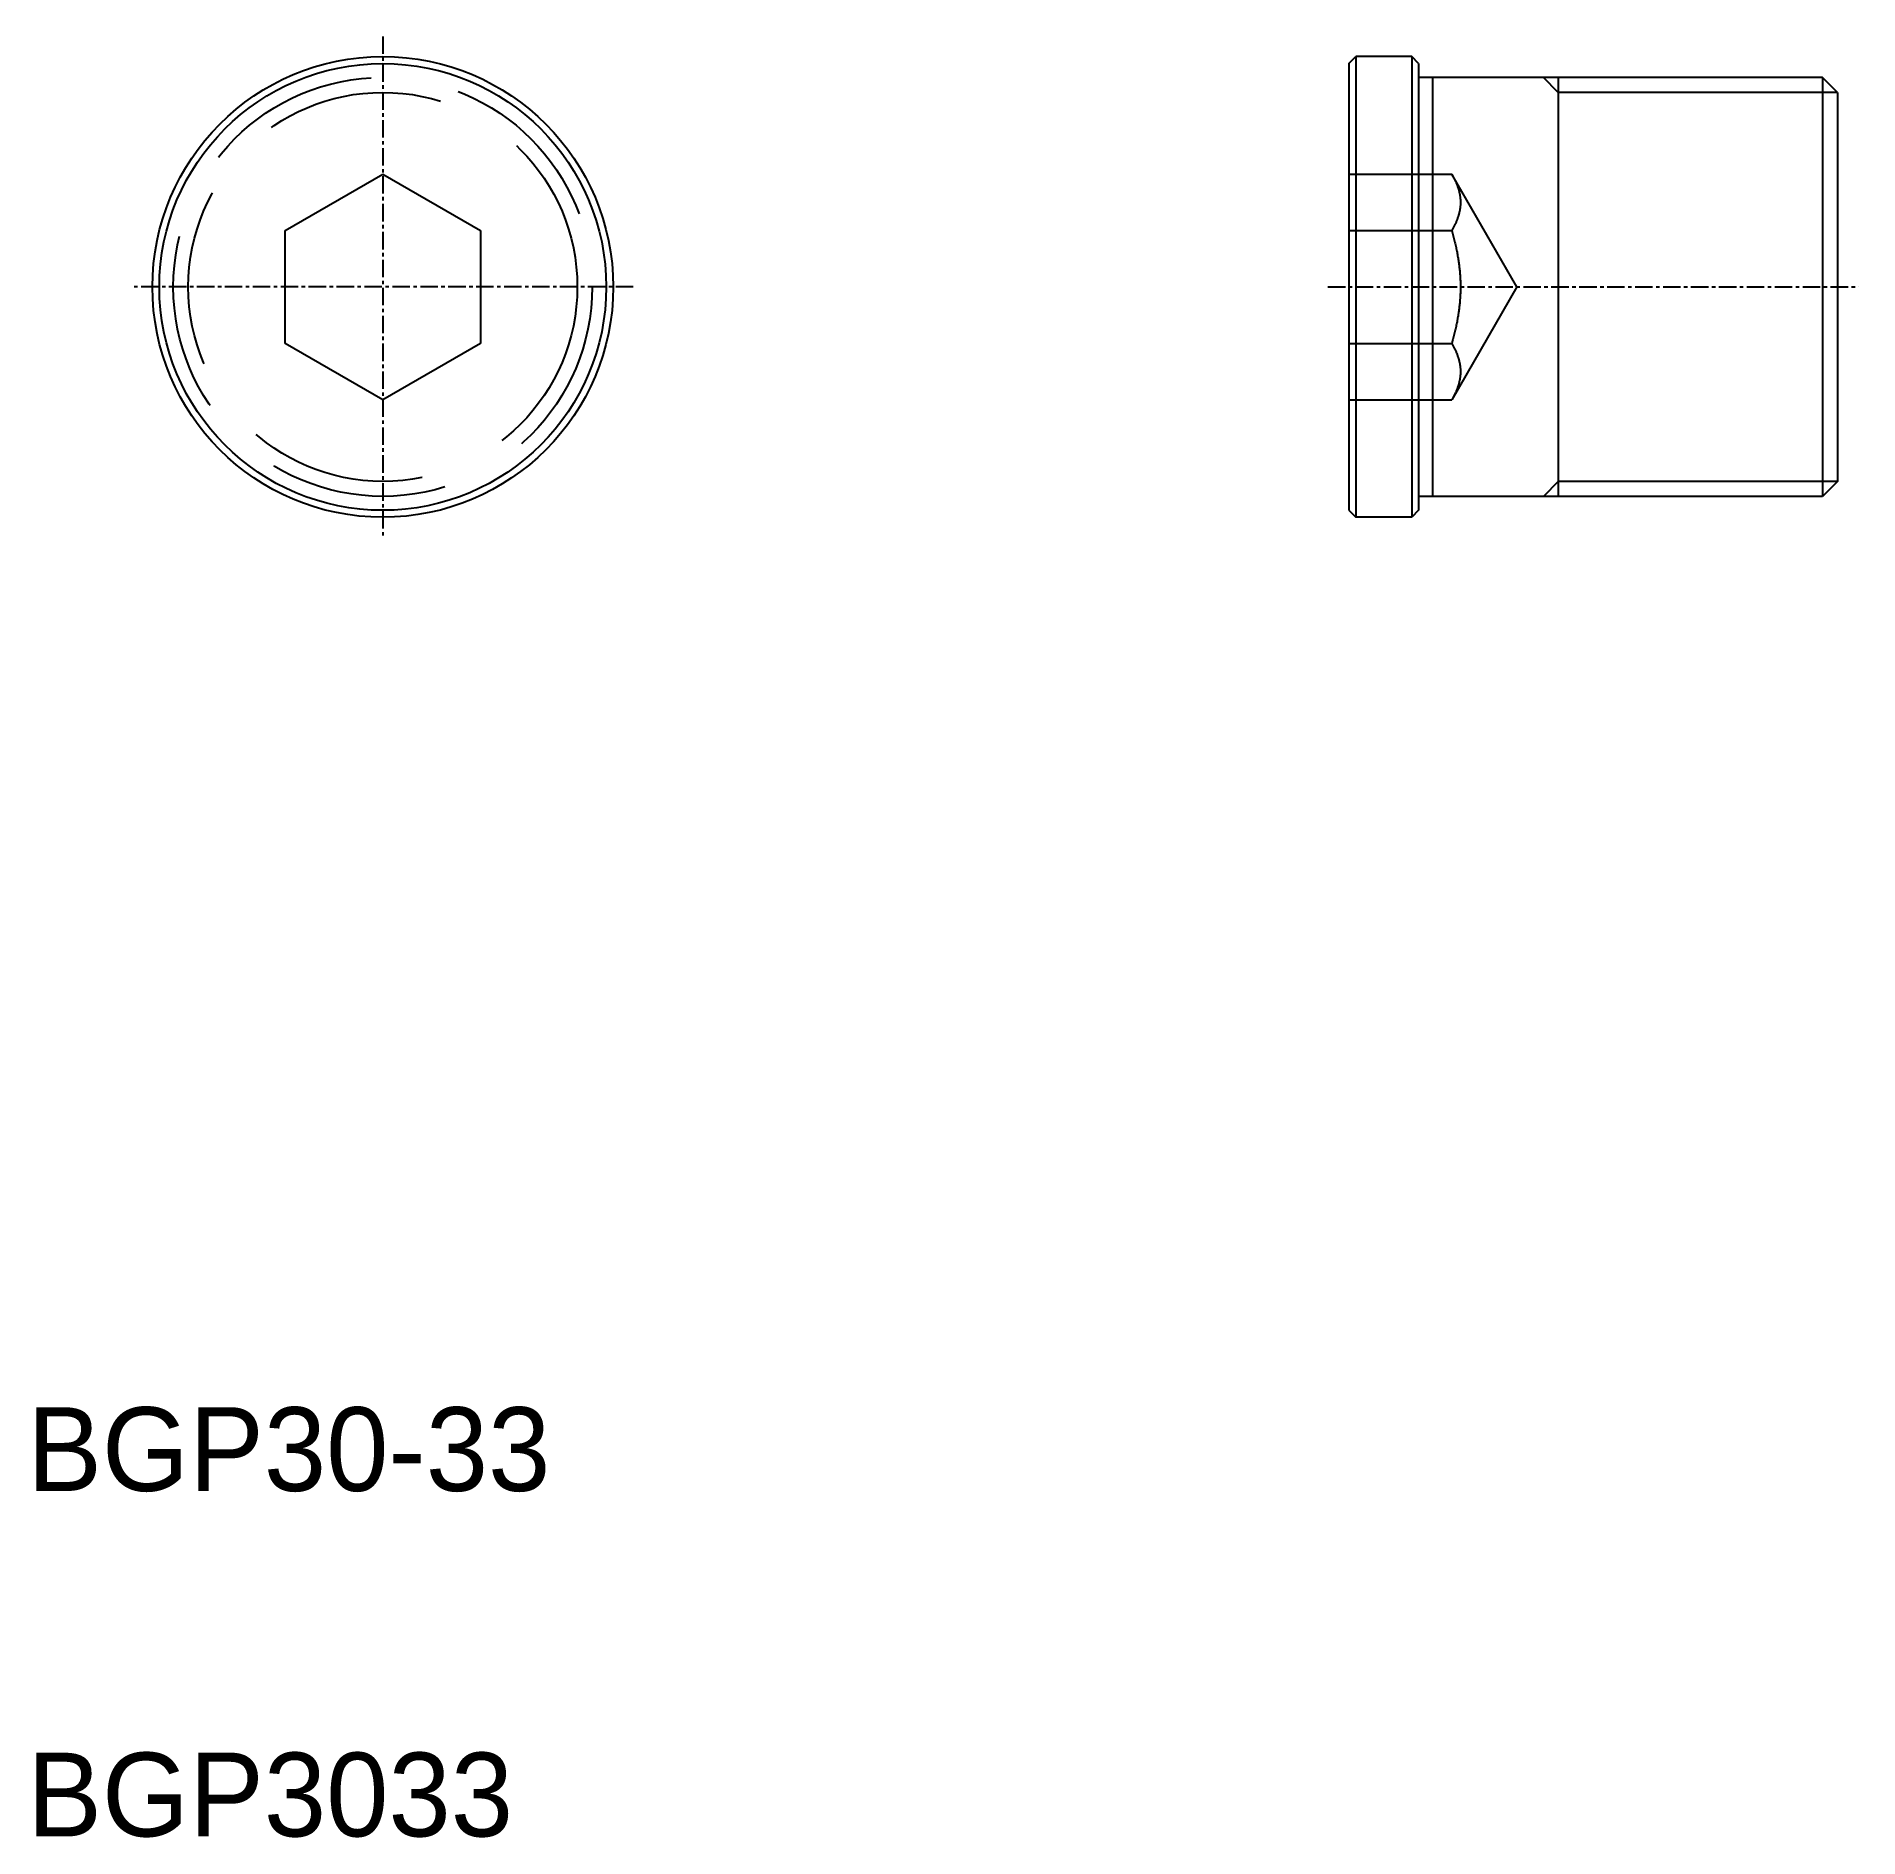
# Model space of a CAD drawing. Extents: x 148 to 278, y 18 to 147.
import ezdxf

# ---------------------------------------------------------------- set-up
doc = ezdxf.new("R2010")
doc.units = 0
doc.linetypes.add('CENTER', pattern=[2, 1.25, -0.25, 0.25, -0.25])
doc.linetypes.add('DASHED', pattern=[19.05, 12.7, -6.35])
doc.layers.get('0').update_dxf_attribs({"linetype": 'CONTINUOUS'})
doc.layers.add('CENTER', color=1, linetype='CENTER')

msp = doc.modelspace()

# ---------------------------------------------------------------- linework, layer by layer
for p, q in [((241.67, 145.48), (242.17, 145.98)), ((241.67, 145.48), (241.67, 113.48)), ((246.17, 145.98), (242.17, 145.98)), ((242.17, 145.98), (242.17, 112.98)), ((246.17, 145.98), (246.17, 112.98)), ((246.67, 145.48), (246.17, 145.98)), ((246.67, 145.48), (246.67, 113.48)), ((275.6, 144.48), (246.67, 144.48)), ((247.67, 144.48), (247.67, 114.48)), ((256.67, 144.48), (256.67, 114.48)), ((275.6, 144.48), (275.6, 114.48)), ((276.67, 143.4), (275.6, 144.48)), ((276.67, 143.4), (276.67, 115.55)), ((165.49, 133.52), (172.49, 137.56)), ((172.49, 137.56), (179.49, 133.52)), ((165.49, 125.43), (165.49, 133.52)), ((179.49, 133.52), (179.49, 125.43)), ((172.49, 121.39), (165.49, 125.43)), ((179.49, 125.43), (172.49, 121.39)), ((276.67, 115.55), (275.6, 114.48)), ((275.6, 114.48), (246.67, 114.48)), ((241.67, 113.48), (242.17, 112.98)), ((246.17, 112.98), (242.17, 112.98)), ((246.67, 113.48), (246.17, 112.98))]:
    msp.add_line(p, q)
at = {"color": 3}
for p, q in [((256.67, 143.4), (255.6, 144.48)), ((276.67, 143.4), (256.67, 143.4)), ((256.67, 115.55), (255.6, 114.48)), ((276.67, 115.55), (256.67, 115.55))]:
    msp.add_line(p, q, dxfattribs=at)
at = {"color": 3, "linetype": 'DASHED'}
for p, q in [((241.67, 137.56), (249.04, 137.56)), ((253.71, 129.48), (249.04, 137.56)), ((241.67, 133.52), (249.04, 133.52)), ((253.71, 129.48), (249.04, 121.39)), ((241.67, 125.43), (249.04, 125.43)), ((241.67, 121.39), (249.04, 121.39))]:
    msp.add_line(p, q, dxfattribs=at)
at = {"color": 3}
for points in [[(249.04, 137.56, 0), (249.07, 137.51, 0), (249.09, 137.46, 0), (249.12, 137.41, 0), (249.15, 137.37, 0), (249.17, 137.32, 0), (249.2, 137.27, 0), (249.22, 137.22, 0), (249.24, 137.18, 0), (249.26, 137.13, 0), (249.29, 137.09, 0), (249.31, 137.04, 0), (249.33, 137, 0), (249.35, 136.95, 0), (249.36, 136.91, 0), (249.38, 136.87, 0), (249.4, 136.82, 0), (249.42, 136.78, 0), (249.43, 136.74, 0), (249.45, 136.69, 0), (249.46, 136.65, 0), (249.48, 136.61, 0), (249.49, 136.57, 0), (249.51, 136.52, 0), (249.52, 136.48, 0), (249.53, 136.44, 0), (249.54, 136.4, 0), (249.55, 136.36, 0), (249.57, 136.32, 0), (249.58, 136.28, 0), (249.58, 136.24, 0), (249.59, 136.19, 0), (249.6, 136.15, 0), (249.61, 136.11, 0), (249.62, 136.07, 0), (249.62, 136.03, 0), (249.63, 135.99, 0), (249.64, 135.95, 0), (249.64, 135.91, 0), (249.65, 135.87, 0), (249.65, 135.83, 0), (249.65, 135.79, 0), (249.66, 135.75, 0), (249.66, 135.72, 0), (249.66, 135.68, 0), (249.66, 135.64, 0), (249.66, 135.6, 0), (249.66, 135.56, 0), (249.66, 135.52, 0), (249.66, 135.48, 0), (249.66, 135.44, 0), (249.66, 135.4, 0), (249.66, 135.36, 0), (249.66, 135.32, 0), (249.65, 135.28, 0), (249.65, 135.24, 0), (249.65, 135.2, 0), (249.64, 135.16, 0), (249.64, 135.12, 0), (249.63, 135.08, 0), (249.62, 135.04, 0), (249.62, 135, 0), (249.61, 134.96, 0), (249.6, 134.92, 0), (249.59, 134.88, 0), (249.58, 134.84, 0), (249.58, 134.8, 0), (249.57, 134.76, 0), (249.55, 134.72, 0), (249.54, 134.68, 0), (249.53, 134.63, 0), (249.52, 134.59, 0), (249.51, 134.55, 0), (249.49, 134.51, 0), (249.48, 134.47, 0), (249.46, 134.42, 0), (249.45, 134.38, 0), (249.43, 134.34, 0), (249.42, 134.3, 0), (249.4, 134.25, 0), (249.38, 134.21, 0), (249.36, 134.17, 0), (249.35, 134.12, 0), (249.33, 134.08, 0), (249.31, 134.03, 0), (249.29, 133.99, 0), (249.26, 133.94, 0), (249.24, 133.9, 0), (249.22, 133.85, 0), (249.2, 133.8, 0), (249.17, 133.76, 0), (249.15, 133.71, 0), (249.12, 133.66, 0), (249.09, 133.61, 0), (249.07, 133.57, 0), (249.04, 133.52, 0)], [(249.04, 133.52, 0), (249.07, 133.42, 0), (249.09, 133.32, 0), (249.12, 133.23, 0), (249.15, 133.13, 0), (249.17, 133.04, 0), (249.2, 132.94, 0), (249.22, 132.85, 0), (249.24, 132.76, 0), (249.26, 132.67, 0), (249.29, 132.58, 0), (249.31, 132.49, 0), (249.33, 132.4, 0), (249.35, 132.31, 0), (249.36, 132.22, 0), (249.38, 132.13, 0), (249.4, 132.04, 0), (249.42, 131.96, 0), (249.43, 131.87, 0), (249.45, 131.79, 0), (249.46, 131.7, 0), (249.48, 131.62, 0), (249.49, 131.53, 0), (249.51, 131.45, 0), (249.52, 131.36, 0), (249.53, 131.28, 0), (249.54, 131.2, 0), (249.55, 131.12, 0), (249.57, 131.03, 0), (249.58, 130.95, 0), (249.58, 130.87, 0), (249.59, 130.79, 0), (249.6, 130.71, 0), (249.61, 130.63, 0), (249.62, 130.55, 0), (249.62, 130.47, 0), (249.63, 130.39, 0), (249.64, 130.31, 0), (249.64, 130.23, 0), (249.65, 130.15, 0), (249.65, 130.07, 0), (249.65, 129.99, 0), (249.66, 129.91, 0), (249.66, 129.83, 0), (249.66, 129.75, 0), (249.66, 129.67, 0), (249.66, 129.59, 0), (249.66, 129.51, 0), (249.66, 129.44, 0), (249.66, 129.36, 0), (249.66, 129.28, 0), (249.66, 129.2, 0), (249.66, 129.12, 0), (249.66, 129.04, 0), (249.65, 128.96, 0), (249.65, 128.88, 0), (249.65, 128.8, 0), (249.64, 128.72, 0), (249.64, 128.64, 0), (249.63, 128.56, 0), (249.62, 128.48, 0), (249.62, 128.4, 0), (249.61, 128.32, 0), (249.6, 128.24, 0), (249.59, 128.16, 0), (249.58, 128.08, 0), (249.58, 128, 0), (249.57, 127.92, 0), (249.55, 127.83, 0), (249.54, 127.75, 0), (249.53, 127.67, 0), (249.52, 127.59, 0), (249.51, 127.5, 0), (249.49, 127.42, 0), (249.48, 127.33, 0), (249.46, 127.25, 0), (249.45, 127.16, 0), (249.43, 127.08, 0), (249.42, 126.99, 0), (249.4, 126.91, 0), (249.38, 126.82, 0), (249.36, 126.73, 0), (249.35, 126.64, 0), (249.33, 126.55, 0), (249.31, 126.46, 0), (249.29, 126.37, 0), (249.26, 126.28, 0), (249.24, 126.19, 0), (249.22, 126.1, 0), (249.2, 126.01, 0), (249.17, 125.91, 0), (249.15, 125.82, 0), (249.12, 125.72, 0), (249.09, 125.63, 0), (249.07, 125.53, 0), (249.04, 125.43, 0)], [(249.04, 125.43, 0), (249.07, 125.38, 0), (249.09, 125.34, 0), (249.12, 125.29, 0), (249.15, 125.24, 0), (249.17, 125.19, 0), (249.2, 125.15, 0), (249.22, 125.1, 0), (249.24, 125.05, 0), (249.26, 125.01, 0), (249.29, 124.96, 0), (249.31, 124.92, 0), (249.33, 124.87, 0), (249.35, 124.83, 0), (249.36, 124.78, 0), (249.38, 124.74, 0), (249.4, 124.7, 0), (249.42, 124.65, 0), (249.43, 124.61, 0), (249.45, 124.57, 0), (249.46, 124.53, 0), (249.48, 124.48, 0), (249.49, 124.44, 0), (249.51, 124.4, 0), (249.52, 124.36, 0), (249.53, 124.32, 0), (249.54, 124.27, 0), (249.55, 124.23, 0), (249.57, 124.19, 0), (249.58, 124.15, 0), (249.58, 124.11, 0), (249.59, 124.07, 0), (249.6, 124.03, 0), (249.61, 123.99, 0), (249.62, 123.95, 0), (249.62, 123.91, 0), (249.63, 123.87, 0), (249.64, 123.83, 0), (249.64, 123.79, 0), (249.65, 123.75, 0), (249.65, 123.71, 0), (249.65, 123.67, 0), (249.66, 123.63, 0), (249.66, 123.59, 0), (249.66, 123.55, 0), (249.66, 123.51, 0), (249.66, 123.47, 0), (249.66, 123.43, 0), (249.66, 123.39, 0), (249.66, 123.35, 0), (249.66, 123.31, 0), (249.66, 123.27, 0), (249.66, 123.24, 0), (249.66, 123.2, 0), (249.65, 123.16, 0), (249.65, 123.12, 0), (249.65, 123.08, 0), (249.64, 123.04, 0), (249.64, 123, 0), (249.63, 122.96, 0), (249.62, 122.92, 0), (249.62, 122.88, 0), (249.61, 122.84, 0), (249.6, 122.8, 0), (249.59, 122.76, 0), (249.58, 122.72, 0), (249.58, 122.67, 0), (249.57, 122.63, 0), (249.55, 122.59, 0), (249.54, 122.55, 0), (249.53, 122.51, 0), (249.52, 122.47, 0), (249.51, 122.43, 0), (249.49, 122.38, 0), (249.48, 122.34, 0), (249.46, 122.3, 0), (249.45, 122.26, 0), (249.43, 122.21, 0), (249.42, 122.17, 0), (249.4, 122.13, 0), (249.38, 122.08, 0), (249.36, 122.04, 0), (249.35, 122, 0), (249.33, 121.95, 0), (249.31, 121.91, 0), (249.29, 121.86, 0), (249.26, 121.82, 0), (249.24, 121.77, 0), (249.22, 121.73, 0), (249.2, 121.68, 0), (249.17, 121.63, 0), (249.15, 121.59, 0), (249.12, 121.54, 0), (249.09, 121.49, 0), (249.07, 121.44, 0), (249.04, 121.39, 0)]]:
    msp.add_polyline3d(points, dxfattribs=at)
for radius in [16.5, 16]:
    msp.add_circle((172.49, 129.48), radius)
at = {"color": 3, "linetype": 'DASHED'}
for radius in [15, 13.93]:
    msp.add_circle((172.49, 129.48), radius, dxfattribs=at)
at = {"layer": 'CENTER', "color": 1, "linetype": 'CENTER'}
for p, q in [((172.49, 147.42), (172.49, 111.53)), ((190.43, 129.48), (154.54, 129.48)), ((240.17, 129.48), (278.17, 129.48))]:
    msp.add_line(p, q, dxfattribs=at)

# ---------------------------------------------------------------- texts
for s, p in [('BGP30-33', (147.03, 43.24)), ('BGP3033', (147.03, 18.5))]:
    msp.add_text(s, height=6).set_placement(p)

doc.saveas('drawing.dxf')
